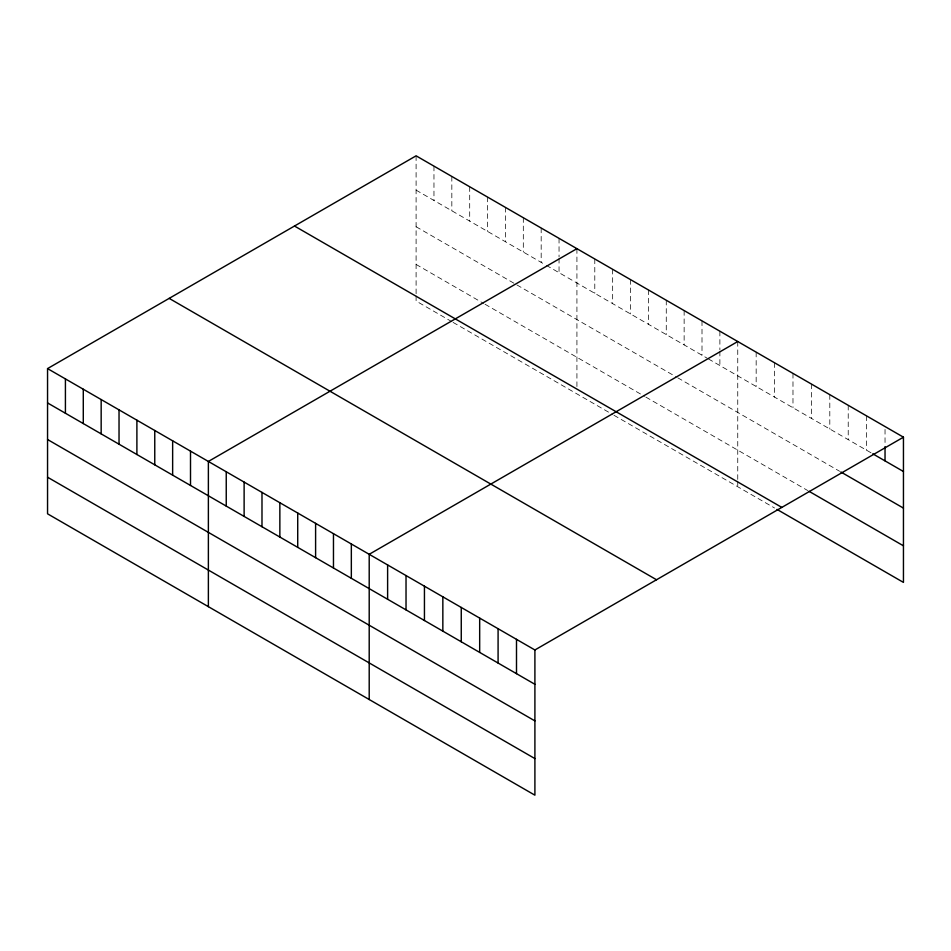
<?xml version="1.0" encoding="UTF-8"?>
<svg xmlns="http://www.w3.org/2000/svg" width="951" height="951" viewBox="0 0 951 951"><rect width="100%" height="100%" fill="white"/><g stroke="black" fill="none" stroke-linecap="round" stroke-linejoin="round"><path stroke-width="0.71" stroke-dasharray="4.75 3.57" d="M416.098 155.821L416.098 293.99M416.098 190.152L545.006 264.58M546.29 265.317L707.116 358.17M708.388 358.907L871.532 453.092M416.098 226.742L515.656 284.218M516.928 284.955L676.482 377.071M677.754 377.809L839.626 471.268M416.098 264.437L483.738 303.5M485.022 304.237L644.576 396.353M645.848 397.09L807.708 490.538M451.832 321.664L416.098 301.027L416.098 295.404M453.104 322.401L612.658 414.517M613.942 415.254L774.566 508M885.036 429.424L885.036 445.163M866.623 415.932L866.623 450.263M848.221 405.304L848.221 439.635M829.807 394.677L829.807 429.008M811.393 384.038L811.393 418.369M792.979 373.41L792.979 407.741M774.566 362.783L774.566 397.114M756.164 352.155L756.164 386.486M737.75 341.528L737.75 479.696M737.75 481.111L737.75 486.734M719.883 331.21L719.883 349.802M719.883 351.228L719.883 365.541M702.004 320.891L702.004 355.222M684.138 310.573L684.138 344.904M666.271 300.254L666.271 334.586M648.404 289.936L648.404 324.267M630.525 279.618L630.525 313.949M612.658 269.311L612.658 303.631M594.791 258.993L594.791 293.324M576.924 248.675L576.924 386.843M559.045 238.356L559.045 256.948M559.045 258.375L559.045 272.687M541.178 228.038L541.178 262.369M523.312 217.72L523.312 252.051M505.445 207.401L505.445 241.732M487.566 197.083L487.566 231.414M469.699 186.765L469.699 221.096M451.832 176.458L451.832 210.777M433.965 166.14L433.965 200.471"/><path stroke-width="1.43" d="M47.55 368.596L534.902 649.973L534.902 795.179L47.55 513.813L47.55 368.596L416.098 155.821L903.45 437.187L903.45 582.404L777.026 509.415M576.924 248.675L208.376 461.449L208.376 606.667M737.75 341.528L369.202 554.302L369.202 699.52M534.902 649.973L903.45 437.187M872.768 453.805L903.45 471.518M840.85 471.969L903.45 508.107M808.944 491.251L903.45 545.815M294.477 226.029L781.829 507.406M169.171 298.376L656.523 579.753M47.55 402.927L534.902 684.292M47.55 439.517L534.902 720.894M47.55 477.212L534.902 758.589M885.036 446.59L885.036 460.89M516.5 639.334L516.5 673.665M498.086 628.706L498.086 663.037M479.673 618.079L479.673 652.41M461.259 607.451L461.259 641.782M442.845 596.824L442.845 631.155M424.443 586.185L424.443 620.516M406.029 575.557L406.029 609.888M387.616 564.93L387.616 599.261M351.335 543.984L351.335 578.315M333.468 533.666L333.468 567.997M315.601 523.347L315.601 557.678M297.722 513.029L297.722 547.36M279.856 502.71L279.856 537.042M261.989 492.404L261.989 526.723M244.122 482.086L244.122 516.417M226.243 471.767L226.243 506.098M190.509 451.131L190.509 485.462M172.642 440.812L172.642 475.143M154.763 430.494L154.763 464.825M136.896 420.176L136.896 454.507M119.03 409.857L119.03 444.188M101.163 399.551L101.163 433.87M83.284 389.232L83.284 423.564M65.417 378.914L65.417 413.245"/></g></svg>
